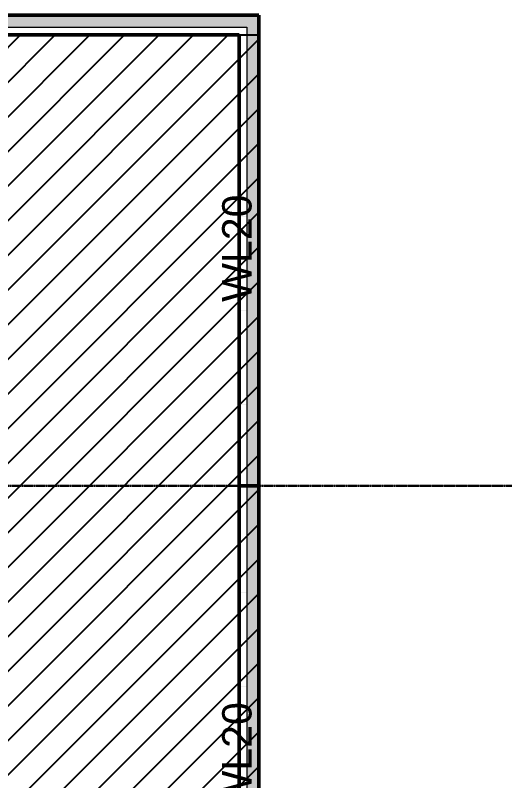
# Model space of a CAD drawing. Header units: inches. Extents: x -4126 to -1814, y 9773 to 12338.
# Drawn here: x -2067.6 to -1814.2, y 11696.7 to 12087.2 of the extents above; entities that cross this region are included whole.
import ezdxf

# ---------------------------------------------------------------- set-up
doc = ezdxf.new("R2010")
doc.units = ezdxf.units.IN
doc.header["$MEASUREMENT"] = 0
doc.linetypes.add('Grid Line 1_2_', pattern=[0.875, 0.5, -0.125, 0.125, -0.125])
doc.layers.add('LOAD_HATCH', color=8, linetype='Continuous')
doc.layers.add('loads', color=1, linetype='Continuous')
doc.layers.add('S-FNDN', color=32, linetype='Continuous', lineweight=13)
doc.layers.add('S-GRID', color=1, linetype='Continuous', lineweight=9)
doc.styles.add('Arial', font='Arial.ttf', dxfattribs={"height": 18})

msp = doc.modelspace()

# ---------------------------------------------------------------- hatches: boundary and pattern name
at = {"layer": 'LOAD_HATCH'}
h = msp.add_hatch(dxfattribs=at)
h.set_pattern_fill('ANSI31', color=256, scale=100, style=0)
h.paths.add_polyline_path([(-3819.324, 9901.189), (-3819.324, 10010.089), (-2098.262, 10010.089), (-2098.262, 10821.489), (-3401.049, 10821.489), (-3400.049, 11277.289), (-2098.262, 11277.289), (-2098.262, 12077.189), (-1943.324, 12077.189), (-1943.324, 9901.189)])
at = {"layer": 'S-FNDN', "transparency": 33554483}
h = msp.add_hatch(color=256, dxfattribs=at)
h.paths.add_polyline_path([(-3823.199, 12077.189), (-3822.072, 12077.189), (-3822.072, 12081.064), (-3823.199, 12081.064)], flags=0)
h.paths.add_polyline_path([(-2194.088, 12077.189), (-2185.324, 12077.189), (-2185.324, 12081.064), (-2194.088, 12081.064)], flags=0)
h.paths.add_polyline_path([(-2528.324, 12077.189), (-2528.324, 12081.064), (-2632.324, 12081.064), (-2632.324, 12077.189), (-2586.236, 12077.189)], flags=0)
h.paths.add_polyline_path([(-1953.324, 12080.689), (-1953.324, 12087.189), (-2096.824, 12087.189), (-2096.824, 12080.689)], flags=0)
h.paths.add_polyline_path([(-2161.324, 12080.689), (-2105.449, 12080.689), (-2105.449, 12081.064), (-2161.324, 12081.064)], flags=0)
h = msp.add_hatch(color=256, dxfattribs=at)
h.paths.add_polyline_path([(-1943.324, 9891.189), (-1943.324, 10173.189), (-1949.324, 10173.189), (-1949.324, 10160.808), (-1953.324, 10160.808), (-1953.324, 10160.689), (-1949.324, 10160.648), (-1949.324, 10112.808), (-1953.324, 10112.808), (-1953.324, 10112.689), (-1949.324, 10112.648), (-1949.324, 10064.808), (-1953.324, 10064.808), (-1953.324, 10064.689), (-1949.324, 10064.648), (-1949.324, 10016.808), (-1953.324, 10016.808), (-1953.324, 10016.689), (-1949.324, 10016.648), (-1949.324, 9968.808), (-1953.324, 9968.808), (-1953.324, 9968.689), (-1949.324, 9968.648), (-1949.324, 9920.808), (-1953.324, 9920.808), (-1953.324, 9920.689), (-1949.324, 9920.648), (-1949.324, 9897.189), (-1953.324, 9897.189), (-1953.324, 9891.189), (-1949.324, 9891.189)], flags=0)
h.paths.add_polyline_path([(-1949.324, 10461.189), (-1943.324, 10461.189), (-1943.324, 10869.189), (-1949.324, 10869.189), (-1949.324, 10832.808), (-1953.324, 10832.808), (-1953.324, 10832.689), (-1949.324, 10832.648), (-1949.324, 10784.808), (-1953.324, 10784.808), (-1953.324, 10784.689), (-1949.324, 10784.648), (-1949.324, 10736.808), (-1953.324, 10736.808), (-1953.324, 10736.689), (-1949.324, 10736.648), (-1949.324, 10688.808), (-1953.324, 10688.808), (-1953.324, 10688.689), (-1949.324, 10688.648), (-1949.324, 10640.808), (-1953.324, 10640.808), (-1953.324, 10640.689), (-1949.324, 10640.648), (-1949.324, 10592.808), (-1953.324, 10592.808), (-1953.324, 10592.689), (-1949.324, 10592.648), (-1949.324, 10544.808), (-1953.324, 10544.808), (-1953.324, 10544.689), (-1949.324, 10544.648), (-1949.324, 10496.808), (-1953.324, 10496.808), (-1953.324, 10496.689), (-1949.324, 10496.648), (-1949.324, 10495.449)], flags=0)
h.paths.add_polyline_path([(-1943.324, 11157.189), (-1943.324, 11559.189), (-1949.324, 11559.189), (-1949.324, 11552.808), (-1953.324, 11552.808), (-1953.324, 11552.689), (-1949.324, 11552.648), (-1949.324, 11504.808), (-1953.324, 11504.808), (-1953.324, 11504.689), (-1949.324, 11504.648), (-1949.324, 11456.808), (-1953.324, 11456.808), (-1953.324, 11456.689), (-1949.324, 11456.648), (-1949.324, 11408.808), (-1953.324, 11408.808), (-1953.324, 11408.689), (-1949.324, 11408.648), (-1949.324, 11360.808), (-1953.324, 11360.808), (-1953.324, 11360.689), (-1949.324, 11360.648), (-1949.324, 11312.808), (-1953.324, 11312.808), (-1953.324, 11312.689), (-1949.324, 11312.648), (-1949.324, 11264.808), (-1953.324, 11264.808), (-1953.324, 11264.689), (-1949.324, 11264.648), (-1949.324, 11216.808), (-1953.324, 11216.808), (-1953.324, 11216.689), (-1949.324, 11216.648), (-1949.324, 11168.808), (-1953.324, 11168.808), (-1953.324, 11168.689), (-1949.324, 11168.648), (-1949.324, 11157.189)], flags=0)
h.paths.add_polyline_path([(-1949.324, 11847.189), (-1943.324, 11847.189), (-1943.324, 12087.189), (-1953.324, 12087.189), (-1953.324, 12080.689), (-1949.324, 12080.648), (-1949.324, 12032.808), (-1953.324, 12032.808), (-1953.324, 12032.689), (-1949.324, 12032.648), (-1949.324, 11984.808), (-1953.324, 11984.808), (-1953.324, 11984.689), (-1949.324, 11984.648), (-1949.324, 11936.808), (-1953.324, 11936.808), (-1953.324, 11936.689), (-1949.324, 11936.648), (-1949.324, 11888.808), (-1953.324, 11888.808), (-1953.324, 11888.689), (-1949.324, 11888.648), (-1949.324, 11887.449)], flags=0)
at = {"layer": 'S-FNDN', "lineweight": 5, "transparency": 33554483}
msp.add_hatch(color=256, dxfattribs=at).paths.add_polyline_path([(-1943.324, 11559.189), (-1943.324, 11847.189), (-1949.324, 11847.189), (-1949.324, 11840.808), (-1953.324, 11840.808), (-1953.324, 11840.689), (-1949.324, 11840.648), (-1949.324, 11792.808), (-1953.324, 11792.808), (-1953.324, 11792.689), (-1949.324, 11792.648), (-1949.324, 11744.808), (-1953.324, 11744.808), (-1953.324, 11744.689), (-1949.324, 11744.648), (-1949.324, 11696.808), (-1953.324, 11696.808), (-1953.324, 11696.689), (-1949.324, 11696.648), (-1949.324, 11648.808), (-1953.324, 11648.808), (-1953.324, 11648.689), (-1949.324, 11648.648), (-1949.324, 11600.808), (-1953.324, 11600.808), (-1953.324, 11600.689), (-1949.324, 11600.648), (-1949.324, 11559.189)], flags=0)

# ---------------------------------------------------------------- linework, layer by layer
at = {"layer": 'LOAD_HATCH'}
msp.add_lwpolyline([(-3400.049, 11277.289), (-2098.262, 11277.289), (-2098.262, 12077.189), (-1943.324, 12077.189), (-1943.324, 9901.189), (-3819.324, 9901.189), (-3819.324, 10010.089), (-2098.262, 10010.089), (-2098.262, 10821.489), (-3401.049, 10821.489)], close=True, dxfattribs=at)
at = {"layer": 'S-FNDN', "lineweight": 50}
for p, q in [((-3829.324, 12087.189), (-1943.324, 12087.189)), ((-1943.324, 12087.189), (-1943.324, 9891.189)), ((-1953.324, 12077.189), (-3819.324, 12077.189)), ((-1953.324, 9901.189), (-1953.324, 12077.189)), ((-1943.324, 11847.189), (-1953.324, 11847.189))]:
    msp.add_line(p, q, dxfattribs=at)
at = {"layer": 'S-FNDN'}
for p, q in [((-2160.324, 12081.189), (-1949.324, 12081.189)), ((-1949.324, 12081.189), (-1949.324, 11985.224)), ((-1949.324, 11985.189), (-1949.324, 9897.189)), ((-1953.324, 11847.189), (-1953.324, 11559.189)), ((-1943.324, 11847.189), (-1943.324, 11559.189))]:
    msp.add_line(p, q, dxfattribs=at)
at = {"layer": 'S-GRID', "linetype": 'Grid Line 1_2_', "lineweight": 30}
msp.add_line((-1814.206, 11847.189), (-4076.95, 11847.189), dxfattribs=at)

# ---------------------------------------------------------------- texts
at = {"layer": 'loads', "char_height": 15, "width": 29.92125, "attachment_point": 1, "rotation": 90, "style": 'Arial'}
for insert in [(-1962, 11941), (-1962, 11682)]:
    msp.add_mtext('WL20', dxfattribs=dict(at, insert=insert))

doc.saveas('drawing.dxf')
